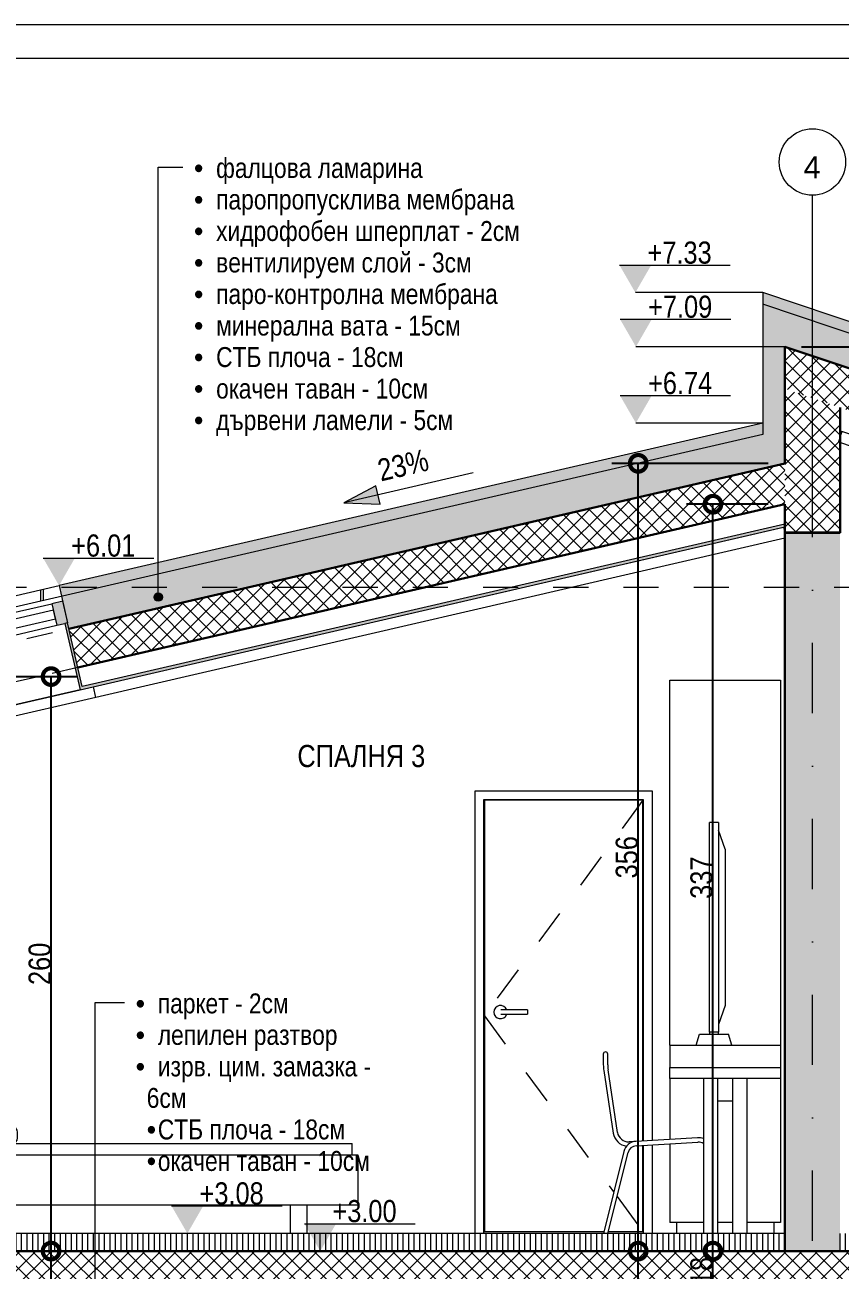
# Model space of a CAD drawing. Header units: centimetres. Extents: x 0 to 25250, y 0 to 2250.
# Drawn here: x 9647 to 10016, y 1687 to 2250 of the extents above; entities that cross this region are included whole.
import ezdxf

# ---------------------------------------------------------------- set-up
doc = ezdxf.new("R2010")
doc.units = ezdxf.units.CM
for name, pattern in [('17-View-1$0$Overhead', [19.84375, 11.90625, -7.9375]), ('20-View-1$0$Dash', [31.75, 15.875, -15.875]), ('20-View-1$0$Dash dot', [79.375, 31.75, -23.8125, 0, -23.8125])]:
    doc.linetypes.add(name, pattern=pattern)
for name, color, linetype, lineweight in [('A-ANNO-DIMS', 7, 'Continuous', 9), ('A-ANNO-NOTE', 7, 'Continuous', 9), ('A-AREA-IDEN', 7, 'Continuous', 9), ('A-CLNG', 7, 'Continuous', 15), ('A-CLNG-PATT', 7, 'Continuous', 15), ('A-DETL', 7, 'Continuous', 9), ('A-DETL-GENF', 7, 'Continuous', 9), ('A-DOOR', 7, 'Continuous', 9), ('A-DOOR-FRAM', 7, 'Continuous', 15), ('A-FLOR-FNSH', 7, 'Continuous', 9), ('A-FLOR-LEVL', 7, 'Continuous', 9), ('A-FLOR-OVHD', 7, '17-View-1$0$Overhead', 9), ('A-FLOR-PATT', 7, 'Continuous', 9), ('A-GLAZ-CURT', 7, 'Continuous', 9), ('A-GLAZ-CWMG', 7, 'Continuous', 9), ('A-ROOF', 7, 'Continuous', 9), ('A-ROOF-FNSH', 7, 'Continuous', 9), ('A-ROOF-PATT', 7, 'Continuous', 9), ('A-WALL', 7, 'Continuous', 9), ('A-WALL-PATT', 7, 'Continuous', 9), ('E-ELEC-EQPM', 7, 'Continuous', 9), ('G-ANNO-DIMS', 7, 'Continuous', 9), ('G-ANNO-TEXT', 7, 'Continuous', 9), ('G-ANNO-TTLB', 7, 'Continuous', 9), ('I-FURN', 7, 'Continuous', 9), ('S-BEAM', 7, 'Continuous', 9), ('S-GRID', 7, 'Continuous', 9), ('S-GRID-IDEN', 7, 'Continuous', 9)]:
    doc.layers.add(name, color=color, linetype=linetype, lineweight=lineweight)
doc.styles.add('20-View-1$0$Arial', font='arial.ttf', dxfattribs={"height": 10})
doc.styles.add('20-View-1$0$Arial Narrow', font='ARIALN.TTF', dxfattribs={"height": 10})
doc.styles.add('20-View-1$0$Arial Narrow_1', font='ARIALN.TTF', dxfattribs={"height": 10})
doc.styles.add('20-View-1$0$Arial Narrow_3', font='ARIALN.TTF', dxfattribs={"height": 9})
doc.dimstyles.new('20-View-1$0$TEC_DIM', dxfattribs={"dimscale": 30.48, "dimtxt": 10.23431, "dimasz": 0.492126, "dimexe": 0.393701, "dimexo": 0.246063, "dimgap": 0, "dimtad": 1, "dimdec": 0, "dimzin": 0, "dimdsep": 46, "dimtxsty": '20-View-1$0$Arial Narrow', "dimblk1": '20-View-1$0$_DotSmall', "dimblk2": '20-View-1$0$_DotSmall', "dimsah": 1, "dimcen": 0.09, "dimazin": 0, "dimtfac": 1, "dimtdec": 4, "dimtix": 1, "dimtmove": 0, "dimatfit": 3, "dimfxl": 1, "dimtvp": 1, "dimtolj": 1, "dimtzin": 0, "dimarcsym": 2})
pattern_1 = [(45, (10368.9557, 1691.626), (-3.535534, 3.535534), []), (135, (10368.9557, 1691.626), (-3.535534, -3.535534), [])]

# ---------------------------------------------------------------- blocks, each defined once
blk = doc.blocks.new('TEC_ОФИЦИАЛНА РАМКА - TEC_ОФИЦИАЛНА РАМКА-2548455-СГРАДА ТИП III - ВЕРТИКАЛНИ РАЗРЕЗИ 1-1_ 2-2')
at = {"layer": 'G-ANNO-TTLB'}
for p, q in [((41.621, 40.554), (-15.379, 40.554)), ((-13.129, 40.254), (41.321, 40.254))]:
    blk.add_line(p, q, dxfattribs=at)
blk = doc.blocks.new('TEC_DOOR-INT - 80x200-2358332-1-1')
at = {"layer": 'A-DOOR', "linetype": '20-View-1$0$Dash'}
for p, q in [((-1428.34, 503.8), (-1499.94, 406.3)), ((-1499.94, 406.3), (-1441.51, 326.72)), ((-1439.97, 324.63), (-1428.34, 308.8))]:
    blk.add_line(p, q, dxfattribs=at)
at = {"layer": 'A-DOOR', "lineweight": 15}
for p, q in [((-1499.94, 503.8), (-1499.94, 308.8)), ((-1428.34, 503.8), (-1499.94, 503.8)), ((-1428.34, 349.77), (-1428.34, 503.8)), ((-1428.34, 308.8), (-1428.34, 347.76)), ((-1499.94, 308.8), (-1445.98, 308.8)), ((-1443.91, 308.8), (-1428.34, 308.8))]:
    blk.add_line(p, q, dxfattribs=at)
at = {"layer": 'A-DOOR'}
for p, q in [((-1480.44, 409), (-1490.94, 409)), ((-1490.94, 407), (-1480.44, 407)), ((-1480.44, 409), (-1480.44, 408)), ((-1480.44, 408), (-1480.44, 407))]:
    blk.add_line(p, q, dxfattribs=at)
at = {"layer": 'A-DOOR', "flags": 128}
for points in [[(-1490.94, 409), (-1491, 409), (-1491.06, 409), (-1491.12, 409), (-1491.18, 409), (-1491.24, 409), (-1491.3, 409), (-1491.36, 409), (-1491.42, 409), (-1491.47, 409), (-1491.53, 409), (-1491.58, 409), (-1491.64, 409), (-1491.69, 409), (-1491.74, 409), (-1491.79, 409), (-1491.84, 409), (-1491.89, 409), (-1491.93, 409), (-1491.98, 409), (-1492.02, 409), (-1492.06, 409), (-1492.1, 409), (-1492.14, 409), (-1492.17, 409), (-1492.21, 409), (-1492.24, 409), (-1492.27, 409), (-1492.29, 409), (-1492.32, 409), (-1492.34, 409), (-1492.36, 409), (-1492.38, 409), (-1492.4, 409), (-1492.41, 409), (-1492.42, 409), (-1492.43, 409), (-1492.44, 409), (-1492.44, 409), (-1492.44, 409)], [(-1492.44, 407), (-1492.44, 407), (-1492.44, 407), (-1492.43, 407), (-1492.42, 407), (-1492.41, 407), (-1492.4, 407), (-1492.39, 407), (-1492.37, 407), (-1492.35, 407), (-1492.33, 407), (-1492.3, 407), (-1492.27, 407), (-1492.25, 407), (-1492.21, 407), (-1492.18, 407), (-1492.15, 407), (-1492.11, 407), (-1492.07, 407), (-1492.03, 407), (-1491.99, 407), (-1491.94, 407), (-1491.9, 407), (-1491.85, 407), (-1491.8, 407), (-1491.75, 407), (-1491.7, 407), (-1491.65, 407), (-1491.6, 407), (-1491.54, 407), (-1491.49, 407), (-1491.43, 407), (-1491.37, 407), (-1491.32, 407), (-1491.26, 407), (-1491.2, 407), (-1491.14, 407), (-1491.08, 407), (-1491.02, 407), (-1490.96, 407), (-1490.94, 407)]]:
    blk.add_lwpolyline(points, dxfattribs=at)
at = {"layer": 'A-DOOR'}
for start, end in [(19.6343, 180), (180, 340.4367)]:
    blk.add_arc((-1492.69, 408), 3, start, end, dxfattribs=at)
at = {"layer": 'A-DOOR-FRAM'}
for p, q in [((-1504.14, 308), (-1504.14, 508)), ((-1504.14, 508), (-1424.14, 508)), ((-1424.14, 508), (-1424.14, 350.01)), ((-1500.14, 308), (-1500.14, 504)), ((-1500.14, 504), (-1428.14, 504)), ((-1428.14, 504), (-1428.14, 349.78)), ((-1428.14, 347.78), (-1428.14, 308)), ((-1424.14, 348.01), (-1424.14, 308))]:
    blk.add_line(p, q, dxfattribs=at)
blk = doc.blocks.new('ГАРДЕРОБ - Гардероб-2380712-1-1')
at = {"layer": 'I-FURN', "color": 253, "true_color": 0xaaaaaa}
for p, q in [((-1416.14, 558), (-1366.14, 558)), ((-1416.14, 393), (-1416.14, 558)), ((-1366.14, 558), (-1366.14, 393))]:
    blk.add_line(p, q, dxfattribs=at)
blk = doc.blocks.new('ПРАВОЪГЪЛНА МАСА - 50x130-2380713-1-1')
at = {"layer": 'I-FURN', "color": 253, "true_color": 0xaaaaaa}
for p, q in [((-1416.14, 383), (-1366.14, 383)), ((-1416.14, 377.92), (-1416.14, 383)), ((-1366.14, 383), (-1366.14, 377.92)), ((-1366.14, 377.92), (-1416.14, 377.92)), ((-1400.9, 377.92), (-1400.9, 308)), ((-1394.55, 377.92), (-1394.55, 308)), ((-1387.73, 377.92), (-1387.73, 308)), ((-1381.38, 377.92), (-1381.38, 308)), ((-1387.73, 367.76), (-1394.55, 367.76)), ((-1394.55, 308), (-1400.9, 308)), ((-1381.38, 308), (-1387.73, 308))]:
    blk.add_line(p, q, dxfattribs=at)
blk = doc.blocks.new('Stuhl-13 - Typ1-1721772-1-1')
at = {"layer": 'I-FURN', "color": 253, "true_color": 0xaaaaaa}
for p, q in [((-1446.18, 389.01), (-1446.18, 384.14)), ((-1444.18, 384.14), (-1444.18, 389.01)), ((-1445.99, 381.63), (-1441.77, 353.36)), ((-1439.79, 353.66), (-1444.01, 381.93)), ((-1431.47, 349.59), (-1434.55, 349.41)), ((-1403.55, 351.21), (-1431.47, 349.59)), ((-1431.35, 347.59), (-1403.43, 349.21)), ((-1436.94, 345.05), (-1446.17, 308.01)), ((-1444.11, 308.01), (-1435, 344.56)), ((-1444.11, 308.01), (-1446.17, 308.01))]:
    blk.add_line(p, q, dxfattribs=at)
for centre, radius, start, end in [((-1445.18, 389.01), 1, 0, 180), ((-1429.18, 384.14), 17, 180, 188.5), ((-1429.18, 384.14), 15, 180, 188.5), ((-1434.84, 354.4), 7, 188.5, 263.6375), ((-1434.84, 354.4), 5, 188.5, 273.3303), ((-1431.12, 343.6), 6, 93.3303, 166), ((-1403.14, 344.22), 7, 71.2839, 93.3303), ((-1403.14, 344.22), 7, 71.9795, 93.3303), ((-1403.14, 344.22), 5, 62.8162, 93.3303), ((-1403.14, 344.22), 5, 68.9056, 71.9795), ((-1431.12, 343.6), 4, 93.3303, 166)]:
    blk.add_arc(centre, radius, start, end, dxfattribs=at)
blk = doc.blocks.new('ШКАФ - ШКАФ-2252821-1-1')
at = {"layer": 'I-FURN', "color": 253, "true_color": 0xaaaaaa}
for p, q in [((-1416.14, 393), (-1366.14, 393)), ((-1416.14, 393), (-1416.14, 383)), ((-1366.14, 393), (-1366.14, 383)), ((-1416.14, 377.92), (-1416.14, 350.48)), ((-1366.14, 377.92), (-1366.14, 313)), ((-1416.14, 348.47), (-1416.14, 313)), ((-1400.9, 313), (-1416.14, 313)), ((-1413.14, 313), (-1413.14, 308)), ((-1387.73, 313), (-1394.55, 313)), ((-1366.14, 313), (-1381.38, 313)), ((-1369.14, 313), (-1369.14, 308))]:
    blk.add_line(p, q, dxfattribs=at)
blk = doc.blocks.new('TV - 65 Zoll-2252729-1-1')
at = {"layer": 'E-ELEC-EQPM', "color": 253, "true_color": 0xaaaaaa}
for p, q in [((-1398.14, 399), (-1398.14, 493.6)), ((-1394.14, 493.6), (-1398.14, 493.6)), ((-1394.14, 493.6), (-1394.14, 399)), ((-1391.14, 481.6), (-1394.14, 490.17)), ((-1391.14, 481.6), (-1391.14, 411)), ((-1391.14, 411), (-1394.14, 402.43)), ((-1404.14, 393), (-1402.64, 398)), ((-1398.14, 399), (-1398.14, 398)), ((-1394.14, 399), (-1398.14, 399)), ((-1394.14, 398), (-1394.14, 399)), ((-1388.14, 393), (-1389.64, 398))]:
    blk.add_line(p, q, dxfattribs=at)
at = {"layer": 'E-ELEC-EQPM', "color": 253, "true_color": 0xaaaaaa, "flags": 128}
for points in [[(-1402.64, 398), (-1402.42, 398), (-1401.77, 398), (-1400.74, 398), (-1399.39, 398), (-1397.83, 398), (-1396.14, 398)], [(-1396.14, 398), (-1394.46, 398), (-1392.89, 398), (-1391.55, 398), (-1390.51, 398), (-1389.86, 398), (-1389.64, 398)]]:
    blk.add_lwpolyline(points, dxfattribs=at)
blk = doc.blocks.new('System Panel - Glazed-2432445-1-1')
at = {"layer": 'A-GLAZ-CURT'}
for p, q in [((-1694.75, 589.61), (-1779.72, 569.99)), ((-1778.82, 566.09), (-1693.85, 585.71)), ((-1693.85, 585.71), (-1694.75, 589.61)), ((-1779.72, 569.99), (-1778.82, 566.09))]:
    blk.add_line(p, q, dxfattribs=at)
blk = doc.blocks.new('Rectangular Mullion - TEC_DOGRAMA_TERASI_EX-2432438-1-1')
at = {"layer": 'A-GLAZ-CWMG', "true_color": 0xc0c0c0}
blk.add_hatch(color=9, dxfattribs=at).paths.add_polyline_path([(-1693.17, 582.79), (-1688.3, 583.91), (-1690.55, 593.66), (-1695.42, 592.53), (-1693.37, 583.62)])
at = {"layer": 'A-GLAZ-CWMG', "lineweight": 15}
for p, q in [((-1690.55, 593.66), (-1695.42, 592.53)), ((-1695.42, 592.53), (-1693.17, 582.79)), ((-1688.3, 583.91), (-1690.55, 593.66)), ((-1693.17, 582.79), (-1689.58, 583.62))]:
    blk.add_line(p, q, dxfattribs=at)
blk = doc.blocks.new('Rectangular Mullion - TEC_DOGRAMA_TERASI_EX-2432466-1-1')
at = {"layer": 'A-GLAZ-CWMG'}
for p, q in [((-1789.15, 570.9), (-1695.42, 592.53)), ((-1779.15, 562.94), (-1693.17, 582.79))]:
    blk.add_line(p, q, dxfattribs=at)
blk = doc.blocks.new('ЛЕГЛО - ЕДИНИЧНО - 120x200cm-2341009-1-1')
at = {"layer": 'I-FURN', "color": 253, "true_color": 0xaaaaaa}
for p, q in [((-1713.52, 356.26), (-1744.44, 356.26)), ((-1746.98, 353.72), (-1746.98, 351.18)), ((-1710.98, 351.18), (-1710.98, 353.72)), ((-1757.14, 346), (-1754.6, 346)), ((-1757.14, 343.56), (-1757.14, 346)), ((-1757.14, 343.56), (-1557.14, 343.56)), ((-1757.14, 320.7), (-1757.14, 343.56)), ((-1754.6, 348.64), (-1754.6, 343.56)), ((-1754.6, 348.64), (-1752.06, 348.64)), ((-1752.06, 348.64), (-1562.22, 348.64)), ((-1562.22, 348.64), (-1559.68, 348.64)), ((-1559.68, 343.56), (-1559.68, 348.64)), ((-1557.14, 343.56), (-1557.14, 320.7)), ((-1757.14, 320), (-1757.14, 320.7)), ((-1557.14, 320.7), (-1757.14, 320.7)), ((-1731.74, 320.7), (-1731.74, 309.47)), ((-1724.12, 309.47), (-1724.12, 320.7)), ((-1717.14, 320.7), (-1717.14, 320)), ((-1587.62, 309.47), (-1587.62, 320.7)), ((-1580, 309.47), (-1580, 320.7)), ((-1731.74, 320), (-1757.14, 320)), ((-1754.14, 320), (-1754.14, 308)), ((-1717.14, 320), (-1724.12, 320)), ((-1720.14, 308), (-1720.14, 320)), ((-1731.74, 309.47), (-1731.74, 308)), ((-1724.12, 308), (-1724.12, 309.47)), ((-1587.62, 308), (-1587.62, 309.47)), ((-1580, 308), (-1580, 309.47))]:
    blk.add_line(p, q, dxfattribs=at)
for centre, start, end in [((-1744.44, 353.72), 90, 180), ((-1713.52, 353.72), 0, 90), ((-1744.44, 351.18), 180, 270), ((-1713.52, 351.18), 270, 0)]:
    blk.add_arc(centre, 2.54, start, end, dxfattribs=at)
blk = doc.blocks.new('Structural Framing 5 - Structural Framing 5-2368607-1-1')
at = {"layer": 'S-BEAM'}
h = blk.add_hatch(dxfattribs=at)
h.set_pattern_fill('FP1_11', color=256, style=0, pattern_type=2)
h.set_pattern_definition([(45, (-985.806, 295.661), (-3.535534, 3.535534), []), (135, (-985.806, 295.661), (-3.535534, -3.535534), [])])
h.paths.add_polyline_path([(-1339.14, 624.61), (-1339.14, 681.21), (-1364.14, 689.62), (-1364.14, 624.61), (-1360.7, 624.61)])
at = {"layer": 'A-DETL', "color": 7, "lineweight": 30}
for p, q in [((-1364.14, 689.62), (-1364.14, 671.33)), ((-1364.14, 671.33), (-1364.14, 655.93)), ((-1364.14, 637.46), (-1364.14, 624.61)), ((-1364.14, 624.61), (-1339.14, 624.61))]:
    blk.add_line(p, q, dxfattribs=at)
at = {"layer": 'S-BEAM', "lineweight": 30}
blk.add_line((-1339.14, 624.61), (-1339.14, 681.21), dxfattribs=at)
blk = doc.blocks.new('Grid - TEC_GRID_CIRCLE-145857-1-1')
at = {"layer": 'S-GRID-IDEN'}
blk.add_circle((-696.64, 792.09), 15, dxfattribs=at)
blk = doc.blocks.new('Spot Elevations - ELEVATION_PROJECT-150941-1-1')
at = {"layer": 'A-ANNO-NOTE'}
blk.add_hatch(color=256, dxfattribs=at).paths.add_polyline_path([(-1581.3, 312.39), (-1566.99, 312.39), (-1574.14, 300)])
blk.add_line((-1581.3, 312.39), (-1531.3, 312.39), dxfattribs=at)
blk = doc.blocks.new('20-View-1$0$_DotSmall')
at = {"color": 0, "linetype": 'ByBlock', "const_width": 0.5}
blk.add_lwpolyline([(-0.0625, 0, 1), (0.0625, 0, 1)], format="xyb", close=True, dxfattribs=at)
blk = doc.blocks.new('*D2968')
at = {"layer": 'A-ANNO-DIMS', "color": 0, "lineweight": -2, "transparency": 16777216}
for p, q in [((9658.93, 1395.96), (9658.93, 1695.96)), ((9663.78, 1695.96), (9670.93, 1695.96)), ((9663.78, 1395.96), (9670.93, 1395.96))]:
    blk.add_line(p, q, dxfattribs=at)
at = {"layer": 'A-ANNO-DIMS', "color": 0, "lineweight": -2, "transparency": 16777216, "xscale": 15, "yscale": 15, "zscale": 15}
for p, rotation in [((9658.93, 1695.96), 90), ((9658.93, 1395.96), 270)]:
    blk.add_blockref('20-View-1$0$_DotSmall', p, dxfattribs=dict(at, rotation=rotation))
at = {"layer": 'A-ANNO-DIMS', "color": 0, "transparency": 16777216, "insert": (9653.83, 1545.96), "char_height": 10, "width": 22.8079, "attachment_point": 5, "rotation": 90, "style": '20-View-1$0$Arial Narrow'}
blk.add_mtext('\\A1;300', dxfattribs=at)
blk = doc.blocks.new('*D2969')
at = {"layer": 'A-ANNO-DIMS', "color": 0, "lineweight": -2, "transparency": 16777216}
for p, q in [((9578.12, 1955.54), (9670.93, 1955.54)), ((9658.93, 1695.96), (9658.93, 1955.54)), ((9663.78, 1695.96), (9670.93, 1695.96))]:
    blk.add_line(p, q, dxfattribs=at)
at = {"layer": 'A-ANNO-DIMS', "color": 0, "lineweight": -2, "transparency": 16777216, "xscale": 15, "yscale": 15, "zscale": 15}
for p, rotation in [((9658.93, 1955.54), 90), ((9658.93, 1695.96), 270)]:
    blk.add_blockref('20-View-1$0$_DotSmall', p, dxfattribs=dict(at, rotation=rotation))
at = {"layer": 'A-ANNO-DIMS', "color": 0, "transparency": 16777216, "insert": (9653.83, 1825.75), "char_height": 10, "width": 22.8079, "attachment_point": 5, "rotation": 90, "style": '20-View-1$0$Arial Narrow'}
blk.add_mtext('\\A1;260', dxfattribs=at)
blk = doc.blocks.new('*D2972')
at = {"layer": 'A-ANNO-DIMS', "color": 0, "lineweight": -2, "transparency": 16777216}
for p, q in [((9958.12, 1677.96), (9958.12, 1695.96)), ((9962.96, 1695.96), (9970.12, 1695.96)), ((9962.96, 1677.96), (9970.12, 1677.96))]:
    blk.add_line(p, q, dxfattribs=at)
at = {"layer": 'A-ANNO-DIMS', "color": 0, "lineweight": -2, "transparency": 16777216, "xscale": 15, "yscale": 15, "zscale": 15}
for p, rotation in [((9958.12, 1695.96), 90), ((9958.12, 1677.96), 270)]:
    blk.add_blockref('20-View-1$0$_DotSmall', p, dxfattribs=dict(at, rotation=rotation))
at = {"layer": 'A-ANNO-DIMS', "color": 0, "transparency": 16777216, "insert": (9953.01, 1686.96), "char_height": 10, "width": 15.2053, "attachment_point": 5, "rotation": 90, "style": '20-View-1$0$Arial Narrow'}
blk.add_mtext('\\A1;18', dxfattribs=at)
blk = doc.blocks.new('*D2973')
at = {"layer": 'A-ANNO-DIMS', "color": 0, "lineweight": -2, "transparency": 16777216}
for p, q in [((9983.12, 2033.42), (9946.12, 2033.42)), ((9958.12, 1695.96), (9958.12, 2033.42)), ((9962.96, 1695.96), (9970.12, 1695.96))]:
    blk.add_line(p, q, dxfattribs=at)
at = {"layer": 'A-ANNO-DIMS', "color": 0, "lineweight": -2, "transparency": 16777216, "xscale": 15, "yscale": 15, "zscale": 15}
for p, rotation in [((9958.12, 2033.42), 90), ((9958.12, 1695.96), 270)]:
    blk.add_blockref('20-View-1$0$_DotSmall', p, dxfattribs=dict(at, rotation=rotation))
at = {"layer": 'A-ANNO-DIMS', "color": 0, "transparency": 16777216, "insert": (9953.01, 1864.69), "char_height": 10, "width": 22.8079, "attachment_point": 5, "rotation": 90, "style": '20-View-1$0$Arial Narrow'}
blk.add_mtext('\\A1;337', dxfattribs=at)
blk = doc.blocks.new('*D2975')
at = {"layer": 'A-ANNO-DIMS', "color": 0, "lineweight": -2, "transparency": 16777216}
for p, q in [((9924.36, 1395.96), (9924.36, 1695.96)), ((9929.2, 1695.96), (9936.36, 1695.96)), ((9929.2, 1395.96), (9936.36, 1395.96))]:
    blk.add_line(p, q, dxfattribs=at)
at = {"layer": 'A-ANNO-DIMS', "color": 0, "lineweight": -2, "transparency": 16777216, "xscale": 15, "yscale": 15, "zscale": 15}
for p, rotation in [((9924.36, 1695.96), 90), ((9924.36, 1395.96), 270)]:
    blk.add_blockref('20-View-1$0$_DotSmall', p, dxfattribs=dict(at, rotation=rotation))
at = {"layer": 'A-ANNO-DIMS', "color": 0, "transparency": 16777216, "insert": (9919.25, 1545.96), "char_height": 10, "width": 22.8079, "attachment_point": 5, "rotation": 90, "style": '20-View-1$0$Arial Narrow'}
blk.add_mtext('\\A1;300', dxfattribs=at)
blk = doc.blocks.new('*D2976')
at = {"layer": 'A-ANNO-DIMS', "color": 0, "lineweight": -2, "transparency": 16777216}
for p, q in [((9983.12, 2051.9), (9912.36, 2051.9)), ((9924.36, 1695.96), (9924.36, 2051.9)), ((9929.2, 1695.96), (9936.36, 1695.96))]:
    blk.add_line(p, q, dxfattribs=at)
at = {"layer": 'A-ANNO-DIMS', "color": 0, "lineweight": -2, "transparency": 16777216, "xscale": 15, "yscale": 15, "zscale": 15}
for p, rotation in [((9924.36, 2051.9), 90), ((9924.36, 1695.96), 270)]:
    blk.add_blockref('20-View-1$0$_DotSmall', p, dxfattribs=dict(at, rotation=rotation))
at = {"layer": 'A-ANNO-DIMS', "color": 0, "transparency": 16777216, "insert": (9919.25, 1873.93), "char_height": 10, "width": 22.8079, "attachment_point": 5, "rotation": 90, "style": '20-View-1$0$Arial Narrow'}
blk.add_mtext('\\A1;356', dxfattribs=at)
blk = doc.blocks.new('*D2983')
at = {"layer": 'A-ANNO-DIMS', "color": 0, "lineweight": -2, "transparency": 16777216}
for p, q in [((9998.12, 2104.58), (10078.24, 2104.58)), ((10066.24, 1695.96), (10066.24, 2104.58)), ((10071.08, 1695.96), (10078.24, 1695.96))]:
    blk.add_line(p, q, dxfattribs=at)
at = {"layer": 'A-ANNO-DIMS', "color": 0, "lineweight": -2, "transparency": 16777216, "xscale": 15, "yscale": 15, "zscale": 15}
for p, rotation in [((10066.24, 2104.58), 90), ((10066.24, 1695.96), 270)]:
    blk.add_blockref('20-View-1$0$_DotSmall', p, dxfattribs=dict(at, rotation=rotation))
at = {"layer": 'A-ANNO-DIMS', "color": 0, "transparency": 16777216, "insert": (10061.13, 1900.27), "char_height": 10, "width": 22.8079, "attachment_point": 5, "rotation": 90, "style": '20-View-1$0$Arial Narrow'}
blk.add_mtext('\\A1;409', dxfattribs=at)
blk = doc.blocks.new('Rectangular Mullion - TEC_LAMEL-1615011-1-1')
at = {"layer": 'A-GLAZ-CWMG', "color": 253, "lineweight": 5, "true_color": 0xaaaaaa}
for p, q in [((-1759.71, 535.87), (-1682.66, 553.66)), ((-1675.58, 550.16), (-1758.58, 531)), ((-1758.58, 531), (-1759.71, 535.87))]:
    blk.add_line(p, q, dxfattribs=at)
blk = doc.blocks.new('Rectangular Mullion - TEC_LAMEL-1648961-1-1')
at = {"layer": 'A-GLAZ-CWMG', "color": 253, "lineweight": 5, "true_color": 0xaaaaaa}
for p, q in [((-1674.86, 555.46), (-1364.71, 627.07)), ((-1364.71, 627.07), (-1364.14, 624.61)), ((-1364.14, 622.06), (-1675.58, 550.16)), ((-1675.58, 550.16), (-1676.71, 555.03))]:
    blk.add_line(p, q, dxfattribs=at)
blk = doc.blocks.new('Rectangular Mullion - TEC_LAMEL-1615315-1-1')
at = {"layer": 'A-GLAZ-CWMG', "color": 253, "lineweight": 5, "true_color": 0xaaaaaa}
for p, q in [((-1338.35, 670.38), (-1339.94, 665.64)), ((-943.35, 537.45), (-1338.35, 670.38)), ((-1339.94, 665.64), (-944.94, 532.71)), ((-944.94, 532.71), (-943.35, 537.45))]:
    blk.add_line(p, q, dxfattribs=at)

msp = doc.modelspace()

# ---------------------------------------------------------------- block references
at = {"layer": 'G-ANNO-TTLB', "xscale": 50, "yscale": 50, "zscale": 50}
msp.add_blockref('TEC_ОФИЦИАЛНА РАМКА - TEC_ОФИЦИАЛНА РАМКА-2548455-СГРАДА ТИП III - ВЕРТИКАЛНИ РАЗРЕЗИ 1-1_ 2-2', (10018.96, 222.31), dxfattribs=at)

# ---------------------------------------------------------------- next in the draw order: hatches: boundary and pattern name
at = {"layer": 'A-CLNG-PATT', "true_color": 0xffff80}
msp.add_hatch(color=51, dxfattribs=at).paths.add_polyline_path([(9679.9, 1951.42), (9990.62, 2023.17), (9990.62, 2024.45), (9679.62, 1952.64)])
at = {"layer": 'A-DETL-GENF', "true_color": 0xffff80}
msp.add_hatch(color=51, dxfattribs=at).paths.add_polyline_path([(9672.1, 1949.62), (9679.9, 1951.42), (9679.62, 1952.64), (9673.04, 1951.12), (9666.4, 1979.87), (9665.19, 1979.59), (9670.88, 1954.91)])
at = {"layer": 'A-FLOR-PATT', "true_color": 0x787878}
h = msp.add_hatch(dxfattribs=at)
h.set_pattern_fill('FP1_6', color=8, style=0, pattern_type=2)
h.set_pattern_definition([(270, (10390.6187, 1703.965), (2.5, 2e-16), [])])
h.paths.add_polyline_path([(10015.62, 1695.96), (10410.62, 1695.96), (10410.62, 1703.96), (10015.62, 1703.96)])
h.paths.add_polyline_path([(9618.52, 1695.96), (9990.62, 1695.96), (9990.62, 1703.96), (9595.62, 1703.96), (9595.62, 1695.96)])
at = {"layer": 'A-FLOR-PATT'}
h = msp.add_hatch(dxfattribs=at)
h.set_pattern_fill('FP1_11', color=256, style=0, pattern_type=2)
h.set_pattern_definition(pattern_1)
h.paths.add_polyline_path([(10267.89, 1677.96), (11130.62, 1677.96), (11130.62, 1695.96), (9570.62, 1695.96), (9570.62, 1677.96), (10263.98, 1677.96)])
at = {"layer": 'A-ROOF-PATT', "true_color": 0xc0c0c0}
for points in [[(10450.62, 1965.6), (10450.62, 1970.87), (9980.62, 2129.05), (9980.62, 2123.77), (10447.83, 1966.53)], [(9663.65, 1991.81), (9980.62, 2064.98), (9980.62, 2070.12), (9662.52, 1996.68)]]:
    msp.add_hatch(color=9, dxfattribs=at).paths.add_polyline_path(points)
at = {"layer": 'A-ROOF-PATT', "true_color": 0xffff80}
for points in [[(10450.62, 1949.77), (10450.62, 1965.6), (9980.62, 2123.77), (9980.62, 2107.94), (10447.83, 1950.71)], [(9667.02, 1977.19), (9990.62, 2051.9), (9990.62, 2067.29), (9663.65, 1991.81), (9666.47, 1979.59)]]:
    msp.add_hatch(color=51, dxfattribs=at).paths.add_polyline_path(points)
at = {"layer": 'A-ROOF-PATT'}
h = msp.add_hatch(dxfattribs=at)
h.set_pattern_fill('FP1_11', color=256, style=0, pattern_type=2)
h.set_pattern_definition(pattern_1)
h.paths.add_polyline_path([(10435.62, 1935.83), (10435.62, 1954.82), (9990.62, 2104.58), (9990.62, 2085.59), (10432.19, 1936.98)])
h = msp.add_hatch(dxfattribs=at)
h.set_pattern_fill('FP1_11', color=256, style=0, pattern_type=2)
h.set_pattern_definition(pattern_1)
h.paths.add_polyline_path([(9671.07, 1959.65), (9990.62, 2033.42), (9990.62, 2051.9), (9667.02, 1977.19), (9670.49, 1962.17)])
at = {"layer": 'A-ROOF-PATT', "true_color": 0x8b8b8b}
h = msp.add_hatch(dxfattribs=at)
h.set_pattern_fill('FP1_3', color=252, style=0, pattern_type=2)
h.set_pattern_definition([(0, (11371.272, 1995.965), (16.51, 30.709), [0.8382, -15.672]), (90, (11354.762, 1995.965), (-16.51, 30.709), [30.709, 0]), (90, (11356.032, 1995.965), (-16.51, 30.709), [30.709, 0])])
h.paths.add_polyline_path([(9550.62, 1965.71), (9663.65, 1991.81), (9662.52, 1996.68), (9550.62, 1970.84)])
at = {"layer": 'A-WALL-PATT', "true_color": 0xffff80}
msp.add_hatch(color=51, dxfattribs=at).paths.add_polyline_path([(9980.62, 2064.98), (9990.62, 2067.29), (9990.62, 2104.58), (9980.62, 2107.94), (9980.62, 2093)])
at = {"layer": 'A-WALL-PATT', "true_color": 0x808080}
msp.add_hatch(color=8, dxfattribs=at).paths.add_polyline_path([(9990.62, 1695.96), (10015.62, 1695.96), (10015.62, 2020.58), (9990.62, 2020.58), (9990.62, 1703.96)])
at = {"layer": 'G-ANNO-DIMS'}
msp.add_hatch(color=256, dxfattribs=at).paths.add_polyline_path([(9791.21, 2034.09), (9807.64, 2033.51), (9805.73, 2041.8)])
at = {"layer": 'G-ANNO-TEXT'}
h = msp.add_hatch(color=256, dxfattribs=at)
edge = h.paths.add_edge_path()
edge.add_arc((9707.37, 1991.47), 1.88, 0, 360)

# ---------------------------------------------------------------- next in the draw order: linework, layer by layer
at = {"layer": 'A-CLNG', "lineweight": 5}
for p, q in [((9990.62, 2024.45), (9679.62, 1952.64)), ((9679.9, 1951.42), (9990.62, 2023.17)), ((9990.62, 2023.17), (9990.62, 2024.45)), ((9672.1, 1949.62), (9595.62, 1931.96))]:
    msp.add_line(p, q, dxfattribs=at)
at = {"layer": 'A-DETL', "color": 7, "lineweight": 5}
for p, q in [((9666.4, 1979.87), (9665.19, 1979.59)), ((9665.19, 1979.59), (9672.1, 1949.62)), ((9673.04, 1951.12), (9666.4, 1979.87)), ((9679.62, 1952.64), (9673.04, 1951.12)), ((9672.1, 1949.62), (9679.9, 1951.42))]:
    msp.add_line(p, q, dxfattribs=at)
at = {"layer": 'A-FLOR-FNSH'}
for p, q in [((9953.86, 1703.96), (9595.62, 1703.96)), ((9967.03, 1703.96), (9960.21, 1703.96)), ((9990.62, 1703.96), (9973.38, 1703.96))]:
    msp.add_line(p, q, dxfattribs=at)
at = {"layer": 'A-FLOR-FNSH', "lineweight": 30}
for p, q in [((9990.62, 1695.96), (9990.62, 1703.96)), ((11113.62, 1695.96), (9570.62, 1695.96))]:
    msp.add_line(p, q, dxfattribs=at)
at = {"layer": 'A-FLOR-LEVL', "linetype": '20-View-1$0$Dash'}
for p, q in [((9473.2, 1995.96), (11337.3, 1995.96)), ((9473.2, 1695.96), (11311.87, 1695.96))]:
    msp.add_line(p, q, dxfattribs=at)
at = {"layer": 'A-FLOR-OVHD'}
for p, q in [((9570.62, 1954.93), (9665.8, 1976.91)), ((9671.07, 1959.65), (9595.62, 1942.23))]:
    msp.add_line(p, q, dxfattribs=at)
at = {"layer": 'A-ROOF'}
for p, q in [((9980.62, 2123.77), (9980.62, 2107.94)), ((10450.62, 1965.6), (9980.62, 2123.77)), ((9980.62, 2064.98), (9555.62, 1966.87)), ((9990.62, 2051.9), (9990.62, 2067.29)), ((9550.62, 1970.84), (9662.52, 1996.68)), ((9663.65, 1991.81), (9666.4, 1979.87))]:
    msp.add_line(p, q, dxfattribs=at)
at = {"layer": 'A-ROOF', "lineweight": 30}
for p, q in [((10435.62, 1954.82), (9990.62, 2104.58)), ((9990.62, 2051.9), (9667.02, 1977.19)), ((9671.07, 1959.65), (9990.62, 2033.42))]:
    msp.add_line(p, q, dxfattribs=at)
at = {"layer": 'A-ROOF-FNSH'}
for p, q in [((9980.62, 2129.05), (9980.62, 2123.77)), ((10450.62, 1970.87), (9980.62, 2129.05)), ((9980.62, 2070.12), (9662.52, 1996.68)), ((9662.52, 1996.68), (9663.65, 1991.81))]:
    msp.add_line(p, q, dxfattribs=at)
at = {"layer": 'A-WALL'}
for p, q in [((9980.62, 2107.94), (9980.62, 2064.98)), ((9990.62, 2067.29), (9990.62, 2085.59)), ((9850.62, 1903.96), (9930.62, 1903.96)), ((9850.62, 1703.96), (9850.62, 1903.96)), ((9930.62, 1903.96), (9930.62, 1745.98)), ((9930.62, 1743.97), (9930.62, 1703.96))]:
    msp.add_line(p, q, dxfattribs=at)
at = {"layer": 'A-WALL', "lineweight": 30}
for p, q in [((9990.62, 2085.59), (9990.62, 2104.58)), ((10015.62, 2020.58), (9990.62, 2020.58)), ((9990.62, 2020.58), (9990.62, 1703.96))]:
    msp.add_line(p, q, dxfattribs=at)
at = {"layer": 'G-ANNO-DIMS'}
for p, q in [((9941.55, 2129.05), (9923.05, 2129.05)), ((9980.62, 2129.05), (9941.55, 2129.05)), ((9937.86, 2104.58), (9923.32, 2104.58)), ((9990.62, 2104.58), (9937.86, 2104.58)), ((9939.62, 2070.12), (9923.29, 2070.12)), ((9980.62, 2070.12), (9939.62, 2070.12)), ((9849.68, 2047.58), (9791.21, 2034.09)), ((9805.73, 2041.8), (9791.21, 2034.09)), ((9807.64, 2033.51), (9805.73, 2041.8)), ((9791.21, 2034.09), (9807.64, 2033.51))]:
    msp.add_line(p, q, dxfattribs=at)
at = {"layer": 'G-ANNO-TEXT'}
for p, q in [((9707.37, 2185.7), (9718.54, 2185.7)), ((9707.37, 1991.47), (9707.37, 2185.7)), ((9678.8, 1808.24), (9692.18, 1808.24)), ((9678.8, 1681.61), (9678.8, 1808.24))]:
    msp.add_line(p, q, dxfattribs=at)
msp.add_circle((9707.37, 1991.47), 1.88, dxfattribs=at)
at = {"layer": 'S-GRID', "color": 1, "lineweight": 18, "true_color": 0xff0000}
msp.add_line((10003.12, 2048.06), (10003.12, 2173.06), dxfattribs=at)
at = {"layer": 'S-GRID', "color": 1, "linetype": '20-View-1$0$Dash dot', "lineweight": 18, "true_color": 0xff0000}
msp.add_line((10003.12, 1303.22), (10003.12, 2048.06), dxfattribs=at)

# ---------------------------------------------------------------- next in the draw order: block references
at = {"layer": 'A-ANNO-NOTE'}
msp.add_blockref('Spot Elevations - ELEVATION_PROJECT-150941-1-1', (11354.76, 1395.96), dxfattribs=at)
at = {"layer": 'A-DETL', "color": 7, "lineweight": 30}
msp.add_blockref('Structural Framing 5 - Structural Framing 5-2368607-1-1', (11354.76, 1395.96), dxfattribs=at)
at = {"layer": 'A-DOOR'}
msp.add_blockref('TEC_DOOR-INT - 80x200-2358332-1-1', (11354.76, 1395.96), dxfattribs=at)
at = {"layer": 'A-GLAZ-CURT'}
msp.add_blockref('System Panel - Glazed-2432445-1-1', (11354.76, 1395.96), dxfattribs=at)
at = {"layer": 'A-GLAZ-CWMG', "color": 253, "lineweight": 5, "true_color": 0xaaaaaa}
for name in ['Rectangular Mullion - TEC_LAMEL-1615315-1-1', 'Rectangular Mullion - TEC_LAMEL-1648961-1-1', 'Rectangular Mullion - TEC_LAMEL-1615011-1-1']:
    msp.add_blockref(name, (11354.76, 1395.96), dxfattribs=at)
at = {"layer": 'A-GLAZ-CWMG'}
for name in ['Rectangular Mullion - TEC_DOGRAMA_TERASI_EX-2432466-1-1', 'Rectangular Mullion - TEC_DOGRAMA_TERASI_EX-2432438-1-1']:
    msp.add_blockref(name, (11354.76, 1395.96), dxfattribs=at)
at = {"layer": 'E-ELEC-EQPM', "color": 253, "true_color": 0xaaaaaa}
msp.add_blockref('TV - 65 Zoll-2252729-1-1', (11354.76, 1395.96), dxfattribs=at)
at = {"layer": 'G-ANNO-DIMS'}
for p in [(11497.19, 1829.05), (11497.46, 1804.58), (11497.43, 1770.12), (11236.67, 1696.68), (11294.69, 1403.96)]:
    msp.add_blockref('Spot Elevations - ELEVATION_PROJECT-150941-1-1', p, dxfattribs=at)
at = {"layer": 'I-FURN', "color": 253, "true_color": 0xaaaaaa}
for name in ['ГАРДЕРОБ - Гардероб-2380712-1-1', 'Stuhl-13 - Typ1-1721772-1-1', 'ШКАФ - ШКАФ-2252821-1-1', 'ПРАВОЪГЪЛНА МАСА - 50x130-2380713-1-1', 'ЛЕГЛО - ЕДИНИЧНО - 120x200cm-2341009-1-1']:
    msp.add_blockref(name, (11354.76, 1395.96), dxfattribs=at)
at = {"layer": 'S-GRID-IDEN'}
msp.add_blockref('Grid - TEC_GRID_CIRCLE-145857-1-1', (10699.76, 1395.96), dxfattribs=at)

# ---------------------------------------------------------------- next in the draw order: texts
at = {"layer": 'A-AREA-IDEN', "insert": (9799.18, 1914.52), "char_height": 10, "width": 58.9, "attachment_point": 8, "line_spacing_factor": 0.949189, "style": '20-View-1$0$Arial Narrow_1'}
msp.add_mtext('\\pt63.5,127,190.5,254,317.5,381,444.5,508,571.5,635,698.5,762,825.5,889,952.5,1016,1079.5,1143,1206.5,1270,1333.5,1397,1460.5,1524,1587.5,1651,1714.5,1778,1841.5,1905,1968.5,2032;{\\fArial Narrow|b0|i0|c204|p34;СПАЛНЯ }3', dxfattribs=at)
at = {"layer": 'G-ANNO-DIMS', "char_height": 10, "width": 34.7536, "attachment_point": 1, "line_spacing_factor": 0.974696, "style": '20-View-1$0$Arial Narrow'}
for s, insert in [('+7.33', (9928.57, 2152.13)), ('+7.09', (9928.84, 2127.66)), ('+6.74', (9928.81, 2093.2)), ('+6.01', (9668.04, 2019.76)), ('+3.08', (9726.07, 1727.05)), ('+3.00', (9786.14, 1719.05))]:
    msp.add_mtext(s, dxfattribs=dict(at, insert=insert))
at = {"layer": 'G-ANNO-DIMS', "insert": (9805.77, 2053.44), "char_height": 10, "width": 27.5081, "attachment_point": 1, "rotation": 13, "line_spacing_factor": 0.974696, "style": '20-View-1$0$Arial Narrow'}
msp.add_mtext('23%', dxfattribs=at)
at = {"layer": 'G-ANNO-TEXT', "char_height": 9, "attachment_point": 1, "line_spacing_factor": 0.949189, "style": '20-View-1$0$Arial Narrow_3'}
for s, insert, width in [('\\pi-5.00004,l5.00004,t9.99999,15.00003,19.99998,25.00002,29.99997,35.00001,39.99996,45,50.00004,54.99999,60.00003,64.99998,70.00002,74.99997,80.00001,84.99996,90,95.00004,99.99999,105.00003,109.99998,115.00002,119.99997,125.00001,129.99996,135,140.00004,144.99999,150.00003,154.99998,160.00002;{\\fSymbol|b0|i0|c2|p18;·^I\\fArial Narrow|b0|i0|c204|p34;фалцова ламарина\\P\\fSymbol|b0|i0|c2|p18;·^I\\fArial Narrow|b0|i0|c204|p34;паропропусклива мембрана\\P\\fSymbol|b0|i0|c2|p18;·^I\\fArial Narrow|b0|i0|c204|p34;хидрофобен шперплат }- 2{\\fArial Narrow|b0|i0|c204|p34;см\\P\\fSymbol|b0|i0|c2|p18;·^I\\fArial Narrow|b0|i0|c204|p34;вентилируем слой }- 3{\\fArial Narrow|b0|i0|c204|p34;см\\P\\fSymbol|b0|i0|c2|p18;·^I\\fArial Narrow|b0|i0|c204|p34;паро}-{\\fArial Narrow|b0|i0|c204|p34;контролна мембрана\\P\\fSymbol|b0|i0|c2|p18;·^I\\fArial Narrow|b0|i0|c204|p34;минерална вата }- 15{\\fArial Narrow|b0|i0|c204|p34;см\\P\\fSymbol|b0|i0|c2|p18;·^I\\fArial Narrow|b0|i0|c204|p34;СТБ плоча }- 18{\\fArial Narrow|b0|i0|c204|p34;см\\P\\fSymbol|b0|i0|c2|p18;·^I\\fArial Narrow|b0|i0|c204|p34;окачен таван }- 10{\\fArial Narrow|b0|i0|c204|p34;см\\P\\fSymbol|b0|i0|c2|p18;·^I\\fArial Narrow|b0|i0|c204|p34;дървени ламели }- 5{\\fArial Narrow|b0|i0|c204|p34;см}', (9723.54, 2189.86), 216.6), ('\\pi-5.00004,l5.00004,t9.99999,15.00003,19.99998,25.00002,29.99997,35.00001,39.99996,45,50.00004,54.99999,60.00003,64.99998,70.00002,74.99997,80.00001,84.99996,90,95.00004,99.99999,105.00003,109.99998,115.00002,119.99997,125.00001,129.99996,135,140.00004,144.99999,150.00003,154.99998,160.00002;{\\fSymbol|b0|i0|c2|p18;·^I\\fArial Narrow|b0|i0|c204|p34;паркет }- 2{\\fArial Narrow|b0|i0|c204|p34;см\\P\\fSymbol|b0|i0|c2|p18;·^I\\fArial Narrow|b0|i0|c204|p34;лепилен разтвор \\P\\fSymbol|b0|i0|c2|p18;·^I\\fArial Narrow|b0|i0|c204|p34;изрв}. {\\fArial Narrow|b0|i0|c204|p34;цим}. {\\fArial Narrow|b0|i0|c204|p34;замазка }- \\P\\pi0,t5.00004,9.99999,15.00003,19.99998,25.00002,29.99997,35.00001,39.99996,45,50.00004,54.99999,60.00003,64.99998,70.00002,74.99997,80.00001,84.99996,90,95.00004,99.99999,105.00003,109.99998,115.00002,119.99997,125.00001,129.99996,135,140.00004,144.99999,150.00003,154.99998,160.00002;6{\\fArial Narrow|b0|i0|c204|p34;см \\P\\pi-5.00004,t9.99999,15.00003,19.99998,25.00002,29.99997,35.00001,39.99996,45,50.00004,54.99999,60.00003,64.99998,70.00002,74.99997,80.00001,84.99996,90,95.00004,99.99999,105.00003,109.99998,115.00002,119.99997,125.00001,129.99996,135,140.00004,144.99999,150.00003,154.99998,160.00002;\\fSymbol|b0|i0|c2|p18;·^I\\fArial Narrow|b0|i0|c204|p34;СТБ плоча }- 18{\\fArial Narrow|b0|i0|c204|p34;см\\P\\fSymbol|b0|i0|c2|p18;·^I\\fArial Narrow|b0|i0|c204|p34;окачен таван }- 10{\\fArial Narrow|b0|i0|c204|p34;см}', (9697.18, 1812.39), 123.927)]:
    msp.add_mtext(s, dxfattribs=dict(at, insert=insert, width=width))
at = {"layer": 'S-GRID-IDEN', "insert": (10002.96, 2185.67), "char_height": 10, "width": 8.25, "attachment_point": 5, "line_spacing_factor": 0.936439, "style": '20-View-1$0$Arial'}
msp.add_mtext('\\pt50,100,150,200,250,300,350,400,450,500,550,600,650,700,750,800,850,900,950,1000,1050,1100,1150,1200,1250,1300,1350,1400,1450,1500,1550,1600;4', dxfattribs=at)

# ---------------------------------------------------------------- next in the draw order: dimensions: what is measured, and where the dimension line sits
at = {"layer": 'A-ANNO-DIMS'}
for base, p1, p2, override, picture, middle in [((10066.24, 2104.58), (10063.58, 1695.96), (9990.62, 2104.58), {"dimpost": '<>', "dimfxl": 415.07654}, '*D2983', (10061.13, 1900.27)), ((9924.36, 2051.9), (9921.7, 1695.96), (9990.62, 2051.9), {"dimpost": '<>', "dimfxl": 362.543506}, '*D2976', (9919.25, 1873.93)), ((9958.12, 2033.42), (9955.46, 1695.96), (9990.62, 2033.42), {"dimpost": '<>', "dimfxl": 339.28598}, '*D2973', (9953.01, 1864.69)), ((9658.93, 1955.54), (9656.28, 1695.96), (9570.62, 1955.54), {"dimpost": '<>', "dimfxl": 273.348091}, '*D2969', (9653.83, 1825.75)), ((9658.93, 1695.96), (9656.28, 1395.96), (9656.28, 1695.96), {"dimpost": '<>', "dimfxl": 300}, '*D2968', (9653.83, 1545.96)), ((9924.36, 1695.96), (9921.7, 1395.96), (9921.7, 1695.96), {"dimpost": '<>', "dimfxl": 300}, '*D2975', (9919.25, 1545.96)), ((9958.12, 1695.96), (9955.46, 1677.96), (9955.46, 1695.96), {"dimpost": '<>', "dimfxl": 18}, '*D2972', (9953.01, 1686.96))]:
    dim = msp.add_linear_dim(base=base, p1=p1, p2=p2, angle=90, dimstyle='20-View-1$0$TEC_DIM', override=override, dxfattribs=at)
    dim.commit()
    dim.dimension.update_dxf_attribs({"geometry": picture, "text_midpoint": middle})

doc.saveas('drawing.dxf')
